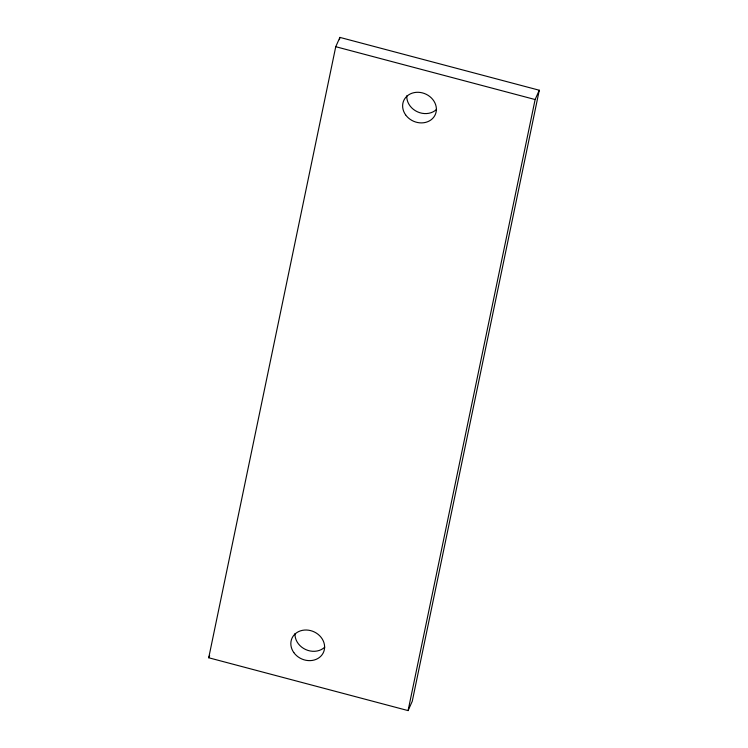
<?xml version="1.0" encoding="UTF-8"?>
<svg xmlns="http://www.w3.org/2000/svg" width="748" height="748" viewBox="0 0 748 748"><rect width="100%" height="100%" fill="white"/><g stroke="black" fill="none" stroke-linecap="round" stroke-linejoin="round"><path stroke-width="1.12" d="M208.72 657.763L335.749 46.703L339.91 37.4L539.28 90.237L412.251 701.297L408.09 710.6L208.72 657.763L209.646 655.697M339.433 39.681L339.91 37.4M408.09 710.6L535.119 99.54L539.28 90.237M335.749 46.703L535.119 99.54M324.744 647.16A17.26 14.895 24.1 0 1 305.651 649.535A17.26 14.895 24.1 0 1 295.011 633.556M436.533 109.423A17.26 14.895 24.1 0 1 417.431 111.807A17.26 14.895 24.1 0 1 406.79 95.828M405.603 114.846A17.26 14.895 24.1 0 0 434.766 115.631A17.26 14.895 24.1 0 0 418.151 92.285A17.26 14.895 24.1 0 0 405.603 114.846M293.814 652.574A17.26 14.895 24.1 0 0 322.977 653.369A17.26 14.895 24.1 0 0 306.362 630.012A17.26 14.895 24.1 0 0 293.814 652.574"/></g></svg>
